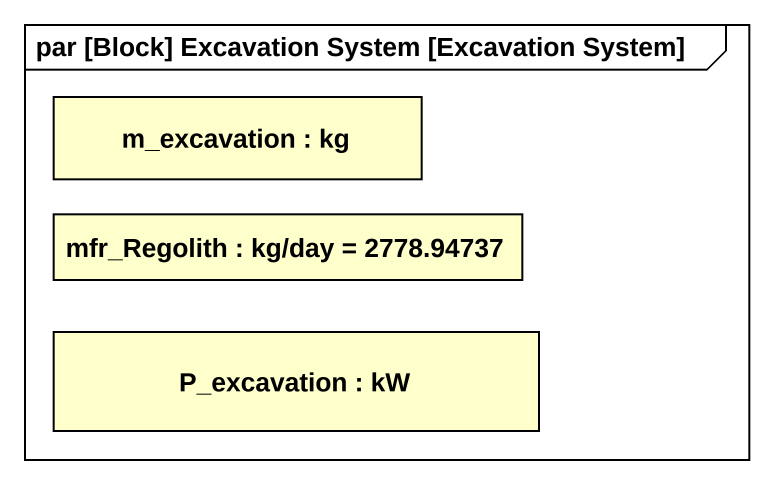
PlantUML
@startuml
mainframe par [Block] Excavation System [Excavation System]
rectangle "m_excavation : kg" as m_excavation
rectangle "mfr_Regolith : kg/day = 2778.94737" as mfr_Regolith
rectangle "P_excavation : kW" as P_excavation
@enduml
